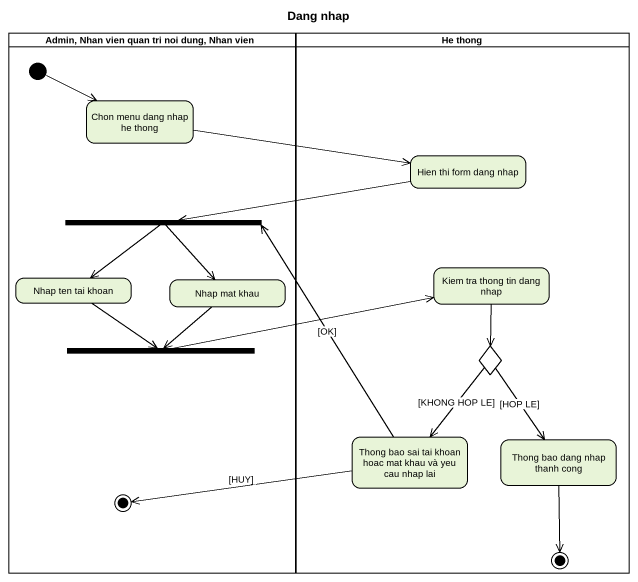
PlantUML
@startuml
title Dang nhap
hide empty description
state "Admin, Nhan vien quan tri noi dung, Nhan vien" as Admin_Nhan_vien_quan_tri <<partition>> {
  state "Chon menu dang nhap he thong" as Chon_menu_dang_nhap_he_thong
  state fork1 <<fork>>
  state "Nhap ten tai khoan" as Nhap_ten_tai_khoan
  state "Nhap mat khau" as Nhap_mat_khau
  state fork2 <<join>>
  state final1 <<end>>
  [*] -right-> Chon_menu_dang_nhap_he_thong
}
state "He thong" as He_thong <<partition>> {
  state "Hien thi form dang nhap" as Hien_thi_form_dang_nhap
  state "Kiem tra thong tin dang nhap" as Kiem_tra_thong_tin_dang_nhap
  state choice1 <<choice>>
  state "Thong bao sai tai khoan hoac mat khau và yeu cau nhap lai" as Thong_bao_sai_tai_khoan
  state "Thong bao dang nhap thanh cong" as Thong_bao_dang_nhap_thanh
  Thong_bao_dang_nhap_thanh --> [*]
}
Chon_menu_dang_nhap_he_thong -right-> Hien_thi_form_dang_nhap
Hien_thi_form_dang_nhap -left-> fork1
fork1 --> Nhap_ten_tai_khoan
fork1 --> Nhap_mat_khau
Nhap_ten_tai_khoan --> fork2
Nhap_mat_khau --> fork2
Kiem_tra_thong_tin_dang_nhap --> choice1
fork2 -right-> Kiem_tra_thong_tin_dang_nhap
choice1 --> Thong_bao_sai_tai_khoan : [KHONG HOP LE]
choice1 --> Thong_bao_dang_nhap_thanh : [HOP LE]
Thong_bao_sai_tai_khoan -up-> fork1 : [OK]
Thong_bao_sai_tai_khoan -left-> final1 : [HUY]
@enduml
